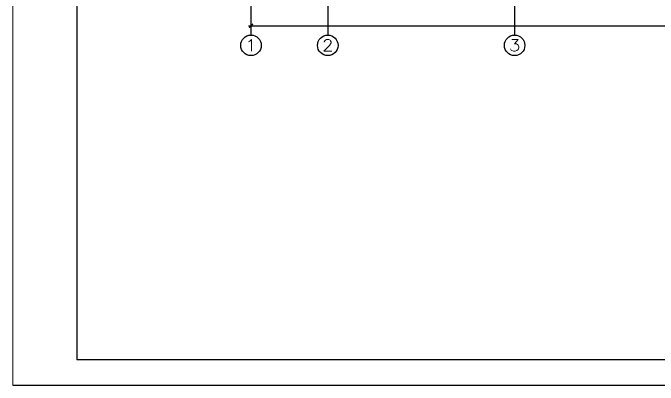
# Model space of a CAD drawing. Extents: x -472319 to -112444, y -516749 to -5704.
# Drawn here: x -218451 to -193244, y -398147 to -383615 of the extents above; entities that cross this region are included whole.
import ezdxf
from ezdxf.enums import TextEntityAlignment as Align

# ---------------------------------------------------------------- set-up
doc = ezdxf.new("R2010")
doc.units = 0
doc.header["$LTSCALE"] = 100
doc.header["$MEASUREMENT"] = 0
for name, color, linetype in [('AXIS', 3, 'Continuous'), ('AXIS_TEXT', 7, 'Continuous'), ('FRAME', 3, 'Continuous'), ('填充', 8, 'Continuous')]:
    doc.layers.add(name, color=color, linetype=linetype)
doc.styles.add('_TCH_AXIS', font='COMPLEX', dxfattribs={"bigfont": 'GBCBIG'})
doc.styles.add('COMPLEX', font='COMPLEX')
doc.styles.add('HZ', font='tssdeng.shx', dxfattribs={"width": 0.6, "height": 350, "bigfont": 'a.shx'})
doc.dimstyles.new('DIMN', dxfattribs={"dimtxt": 350, "dimasz": 150, "dimexe": 100, "dimexo": 100, "dimgap": 75, "dimtad": 1, "dimdec": 0, "dimzin": 0, "dimdsep": 46, "dimtxsty": 'HZ', "dimblk": 'ARCHTICK', "dimcen": 0.09, "dimdle": 100, "dimclrd": 3, "dimclre": 3, "dimclrt": 7, "dimazin": 2, "dimtfac": 1, "dimtdec": 0, "dimtmove": 2, "dimatfit": 3, "dimldrblk": 'ARCHTICK', "dimfxl": 1, "dimtolj": 1, "dimtzin": 0, "dimarcsym": 0})

# ---------------------------------------------------------------- blocks, each defined once
blk = doc.blocks.new('_ArchTick')
at = {"color": 0, "linetype": 'ByBlock', "const_width": 0.4}
blk.add_lwpolyline([(-0.5, -0.5), (0.5, 0.5)], dxfattribs=at)
blk = doc.blocks.new('*D1419')
at = {"layer": 'AXIS', "color": 3, "lineweight": -2, "transparency": 16777216}
for p, q in [((-209149, -382170), (-209149, -384218)), ((-149349, -382170), (-149349, -384218)), ((-209249, -384118), (-149249, -384118))]:
    blk.add_line(p, q, dxfattribs=at)
at = {"layer": 'Defpoints', "color": 0, "transparency": 16777216}
for p in [(-209149, -382070), (-149349, -382070), (-149349, -384118)]:
    blk.add_point(p, dxfattribs=at)
at = {"layer": 'AXIS', "color": 3, "lineweight": -2, "transparency": 16777216, "xscale": 150, "yscale": 150, "zscale": 150, "rotation": 180}
blk.add_blockref('_ArchTick', (-209149, -384118), dxfattribs=at)
at = {"layer": 'AXIS', "color": 3, "lineweight": -2, "transparency": 16777216, "xscale": 150, "yscale": 150, "zscale": 150}
blk.add_blockref('_ArchTick', (-149349, -384118), dxfattribs=at)
at = {"layer": 'AXIS', "color": 7, "transparency": 16777216, "insert": (-179249, -383868), "char_height": 350, "attachment_point": 5, "style": 'HZ'}
blk.add_mtext('\\A1;59800', dxfattribs=at)
blk = doc.blocks.new('_AXISO')
blk.add_circle((0, 0), 0.5)
at = {"layer": 'AXIS_TEXT', "style": 'COMPLEX', "width": 1.041667}
blk.add_attdef('A', text='', height=0.56, dxfattribs=at).set_placement((-0.25, -0.28), (0.25, -0.28), align=Align.FIT)
blk = doc.blocks.new('A$C20674F94')
at = {"layer": 'FRAME', "lineweight": 18}
blk.add_line((0, 59400), (0, 0), dxfattribs=at)
at = {"layer": 'FRAME'}
for p, q in [((2500, 58400), (2500, 1000)), ((2500, 1000), (83100, 1000)), ((0, 0), (84100, 0))]:
    blk.add_line(p, q, dxfattribs=at)
at = {"layer": 'FRAME', "const_width": 50}
blk.add_lwpolyline([(2500, 58400), (83100, 58400), (83100, 1000), (2500, 1000), (2500, 58400)], dxfattribs=at)

msp = doc.modelspace()

# ---------------------------------------------------------------- linework, layer by layer
at = {"layer": 'AXIS'}
for p, q in [((-209149.329, -382070.283), (-209149.329, -384482.578)), ((-206149.329, -382070.283), (-206149.329, -384482.578)), ((-198849.329, -382070.283), (-198849.329, -384482.578))]:
    msp.add_line(p, q, dxfattribs=at)

# ---------------------------------------------------------------- block references
ref = msp.add_blockref('_AXISO', (-209149.329, -384882.578), dxfattribs=dict(at, xscale=800, yscale=800, zscale=800))
ref.add_attrib('A', '1', dxfattribs={"layer": 'AXIS_TEXT', "height": 452.548, "style": '_TCH_AXIS', "width": 2.333333}).set_placement((-209375.603, -385108.852), (-208923.055, -385108.852), align=Align.FIT)
ref = msp.add_blockref('_AXISO', (-206149.329, -384882.578), dxfattribs=dict(at, xscale=800, yscale=800, zscale=800))
ref.add_attrib('A', '2', dxfattribs={"layer": 'AXIS_TEXT', "height": 452.548, "style": '_TCH_AXIS', "width": 1.5}).set_placement((-206375.603, -385108.852), (-205923.055, -385108.852), align=Align.FIT)
ref = msp.add_blockref('_AXISO', (-198849.329, -384882.578), dxfattribs=dict(at, xscale=800, yscale=800, zscale=800))
ref.add_attrib('A', '3', dxfattribs={"layer": 'AXIS_TEXT', "height": 452.548, "style": '_TCH_AXIS', "width": 1.5}).set_placement((-199075.603, -385108.852), (-198623.055, -385108.852), align=Align.FIT)
at = {"layer": '填充'}
msp.add_blockref('A$C20674F94', (-218450.5, -398146.5), dxfattribs=at)

# ---------------------------------------------------------------- dimensions: what is measured, and where the dimension line sits
at = {"layer": 'AXIS'}
dim = msp.add_aligned_dim(p1=(-209149.329, -382070.283), p2=(-149349.329, -382070.283), distance=-2048, dimstyle='DIMN', dxfattribs=at)
dim.commit()
dim.dimension.update_dxf_attribs({"geometry": '*D1419', "text_midpoint": (-179249.329, -383868.283)})

doc.saveas('drawing.dxf')
